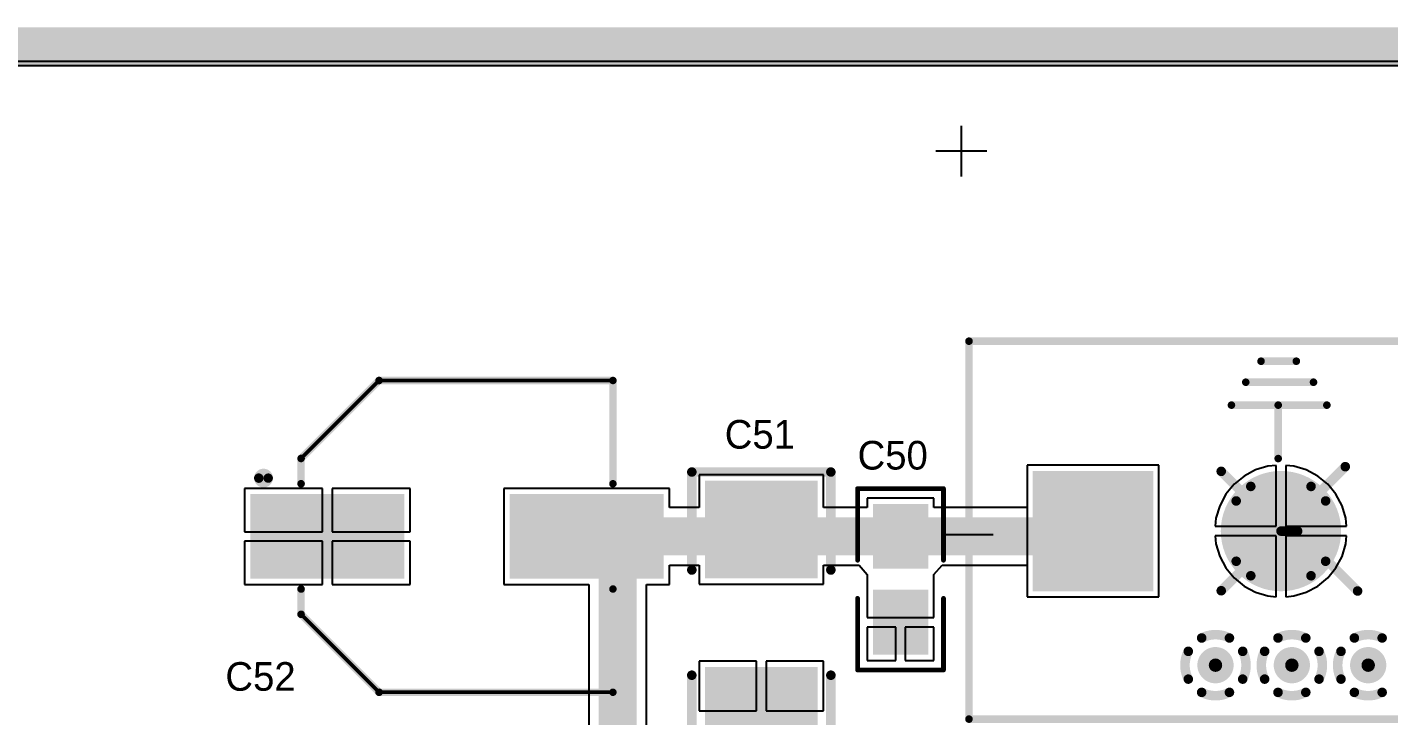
# Model space of a CAD drawing. Header units: millimetres. Extents: x 6.83 to 16.18, y 4.59 to 12.3.
# Drawn here: x 8.408 to 9.835, y 11.576 to 12.298 of the extents above; entities that cross this region are included whole.
import ezdxf

# ---------------------------------------------------------------- set-up
doc = ezdxf.new("R2010")
doc.units = ezdxf.units.MM
doc.header["$MEASUREMENT"] = 0
for name, color, linetype in [('BottomLayer', 5, 'Continuous'), ('BottomSolder', 6, 'Continuous'), ('InternalPlane1', 76, 'Continuous'), ('InternalPlane2', 16, 'Continuous'), ('KeepOutLayer', 6, 'Continuous'), ('Mechanical1', 6, 'Continuous'), ('MultiLayer', 9, 'Continuous'), ('PadHoleLayer', 156, 'Continuous'), ('TopLayer', 1, 'Continuous'), ('TopOverlay', 2, 'Continuous'), ('TopPaste', 8, 'Continuous'), ('TopSolder', 216, 'Continuous'), ('ViaHoleLayer', 16, 'Continuous')]:
    doc.layers.add(name, color=color, linetype=linetype)

# ---------------------------------------------------------------- blocks, each defined once
blk = doc.blocks.new('PWR_3T_87')
at = {"layer": 'BottomLayer', "const_width": 0.0591}
for points in [[(-0.0295, -0.1969, 1), (0.0295, -0.1969, 1)], [(-0.0295, -0.3937, 1), (0.0295, -0.3937, 1)]]:
    blk.add_lwpolyline(points, format="xyb", close=True, dxfattribs=at)
at = {"layer": 'BottomLayer'}
blk.add_solid([(-0.0591, -0.0591), (0.0591, -0.0591), (-0.0591, 0.0591), (0.0591, 0.0591)], dxfattribs=at)
at = {"layer": 'BottomSolder', "const_width": 0.0631}
for points in [[(-0.0315, -0.1969, 1), (0.0315, -0.1969, 1)], [(-0.0315, -0.3937, 1), (0.0315, -0.3937, 1)]]:
    blk.add_lwpolyline(points, format="xyb", close=True, dxfattribs=at)
at = {"layer": 'BottomSolder'}
blk.add_solid([(-0.0631, -0.0631), (0.0631, -0.0631), (-0.0631, 0.0631), (0.0631, 0.0631)], dxfattribs=at)
at = {"layer": 'InternalPlane1'}
for points, const_width in [([(-0.0257, 0, 1), (0.0257, 0, 1)], 0.0515), ([(-0.0341, -0.15, 1), (-0.0291, -0.15, 1)], 0.005), ([(0.0291, -0.15, 1), (0.0341, -0.15, 1)], 0.005), ([(-0.0493, -0.1653, 1), (-0.0443, -0.1653, 1)], 0.005), ([(0.0443, -0.1653, 1), (0.0493, -0.1653, 1)], 0.005), ([(-0.0493, -0.2284, 1), (-0.0443, -0.2284, 1)], 0.005), ([(0.0443, -0.2284, 1), (0.0493, -0.2284, 1)], 0.005), ([(-0.0341, -0.2437, 1), (-0.0291, -0.2437, 1)], 0.005), ([(0.0291, -0.2437, 1), (0.0341, -0.2437, 1)], 0.005), ([(-0.0257, -0.3937, 1), (0.0257, -0.3937, 1)], 0.0515)]:
    blk.add_lwpolyline(points, format="xyb", close=True, dxfattribs=dict(at, const_width=const_width))
at = {"layer": 'InternalPlane1', "const_width": 0.01}
for points in [[(-0.0316, -0.15, -0.305731), (0.0316, -0.15)], [(-0.0468, -0.2284, -0.305731), (-0.0468, -0.1653)], [(0.0468, -0.1653, -0.305731), (0.0468, -0.2284)], [(0.0316, -0.2437, -0.305731), (-0.0316, -0.2437)]]:
    blk.add_lwpolyline(points, format="xyb", dxfattribs=at)
at = {"layer": 'InternalPlane2'}
for points, const_width in [([(-0.0257, 0, 1), (0.0257, 0, 1)], 0.0515), ([(-0.0341, -0.15, 1), (-0.0291, -0.15, 1)], 0.005), ([(0.0291, -0.15, 1), (0.0341, -0.15, 1)], 0.005), ([(-0.0493, -0.1653, 1), (-0.0443, -0.1653, 1)], 0.005), ([(0.0443, -0.1653, 1), (0.0493, -0.1653, 1)], 0.005), ([(-0.0493, -0.2284, 1), (-0.0443, -0.2284, 1)], 0.005), ([(0.0443, -0.2284, 1), (0.0493, -0.2284, 1)], 0.005), ([(-0.0341, -0.2437, 1), (-0.0291, -0.2437, 1)], 0.005), ([(0.0291, -0.2437, 1), (0.0341, -0.2437, 1)], 0.005), ([(-0.0257, -0.3937, 1), (0.0257, -0.3937, 1)], 0.0515)]:
    blk.add_lwpolyline(points, format="xyb", close=True, dxfattribs=dict(at, const_width=const_width))
at = {"layer": 'InternalPlane2', "const_width": 0.01}
for points in [[(-0.0316, -0.15, -0.305731), (0.0316, -0.15)], [(-0.0468, -0.2284, -0.305731), (-0.0468, -0.1653)], [(0.0468, -0.1653, -0.305731), (0.0468, -0.2284)], [(0.0316, -0.2437, -0.305731), (-0.0316, -0.2437)]]:
    blk.add_lwpolyline(points, format="xyb", dxfattribs=at)
at = {"layer": 'MultiLayer', "const_width": 0.0591}
for points in [[(-0.0295, -0.1969, 1), (0.0295, -0.1969, 1)], [(-0.0295, -0.3937, 1), (0.0295, -0.3937, 1)]]:
    blk.add_lwpolyline(points, format="xyb", close=True, dxfattribs=at)
at = {"layer": 'MultiLayer'}
blk.add_solid([(-0.0591, -0.0591), (0.0591, -0.0591), (-0.0591, 0.0591), (0.0591, 0.0591)], dxfattribs=at)
at = {"layer": 'PadHoleLayer', "const_width": 0.0315}
for points in [[(-0.0157, 0, 1), (0.0157, 0, 1)], [(-0.0157, -0.1969, 1), (0.0157, -0.1969, 1)], [(-0.0157, -0.3937, 1), (0.0157, -0.3937, 1)]]:
    blk.add_lwpolyline(points, format="xyb", close=True, dxfattribs=at)
at = {"layer": 'TopLayer', "const_width": 0.0591}
for points in [[(-0.0295, -0.1969, 1), (0.0295, -0.1969, 1)], [(-0.0295, -0.3937, 1), (0.0295, -0.3937, 1)]]:
    blk.add_lwpolyline(points, format="xyb", close=True, dxfattribs=at)
at = {"layer": 'TopLayer'}
blk.add_solid([(-0.0591, -0.0591), (0.0591, -0.0591), (-0.0591, 0.0591), (0.0591, 0.0591)], dxfattribs=at)
at = {"layer": 'TopOverlay'}
for p, q in [((-0.0036, 0.158), (-0.0036, 0.1047)), ((0.398, 0.1113), (0.398, 0.1646)), ((0.3714, 0.1379), (0.4247, 0.1379))]:
    blk.add_line(p, q, dxfattribs=at)
at = {"layer": 'TopOverlay', "const_width": 0.00787}
for points in [[(-0.197, 0.13), (0.199, 0.13)], [(-0.197, 0.13), (-0.197, -0.499)], [(0.199, 0.13), (0.199, -0.499)], [(0.132, -0.145), (0.132, -0.245)], [(0.156, -0.16), (0.156, -0.231)], [(0.178, -0.176), (0.178, -0.213)], [(0.076, -0.194), (0.132, -0.194)], [(-0.197, -0.499), (0.199, -0.499)]]:
    blk.add_lwpolyline(points, dxfattribs=at)
at = {"layer": 'TopOverlay', "const_width": 0.00394}
for points in [[(-0.199, 0.13, 1), (-0.195, 0.13, 1)], [(-0.199, 0.13, 1), (-0.195, 0.13, 1)], [(0.197, 0.13, 1), (0.201, 0.13, 1)], [(0.197, 0.13, 1), (0.201, 0.13, 1)], [(0.13, -0.145, 1), (0.134, -0.145, 1)], [(0.154, -0.16, 1), (0.158, -0.16, 1)], [(0.176, -0.176, 1), (0.18, -0.176, 1)], [(0.074, -0.194, 1), (0.078, -0.194, 1)], [(0.13, -0.194, 1), (0.134, -0.194, 1)], [(0.176, -0.213, 1), (0.18, -0.213, 1)], [(0.154, -0.231, 1), (0.158, -0.231, 1)], [(0.13, -0.245, 1), (0.134, -0.245, 1)], [(-0.199, -0.499, 1), (-0.195, -0.499, 1)], [(-0.199, -0.499, 1), (-0.195, -0.499, 1)], [(0.197, -0.499, 1), (0.201, -0.499, 1)], [(0.197, -0.499, 1), (0.201, -0.499, 1)]]:
    blk.add_lwpolyline(points, format="xyb", close=True, dxfattribs=at)
at = {"layer": 'TopSolder', "const_width": 0.0631}
for points in [[(-0.0315, -0.1969, 1), (0.0315, -0.1969, 1)], [(-0.0315, -0.3937, 1), (0.0315, -0.3937, 1)]]:
    blk.add_lwpolyline(points, format="xyb", close=True, dxfattribs=at)
at = {"layer": 'TopSolder'}
blk.add_solid([(-0.0631, -0.0631), (0.0631, -0.0631), (-0.0631, 0.0631), (0.0631, 0.0631)], dxfattribs=at)
blk = doc.blocks.new('6032_POL_172')
at = {"layer": 'TopLayer'}
for points in [[(-0.0481, 0.0535), (-0.1426, 0.0535), (-0.0481, -0.0567), (-0.1426, -0.0567)], [(0.1472, 0.0535), (0.0527, 0.0535), (0.1472, -0.0567), (0.0527, -0.0567)]]:
    blk.add_solid(points, dxfattribs=at)
at = {"layer": 'TopOverlay', "const_width": 0.01}
for points in [[(-0.0528, 0.0712), (-0.1555, 0.0712)], [(-0.1555, -0.0745), (-0.1555, 0.0712)], [(0.16, 0.0712), (0.0574, 0.0712)], [(0.1783, 0.0456), (0.16, 0.0712)], [(0.16, -0.0745), (0.16, 0.0712)], [(0.1783, -0.0489), (0.1783, 0.0456)], [(0.16, -0.0745), (0.1783, -0.0489)], [(-0.0528, -0.0745), (-0.1555, -0.0745)], [(0.16, -0.0745), (0.0574, -0.0745)]]:
    blk.add_lwpolyline(points, dxfattribs=at)
at = {"layer": 'TopOverlay', "const_width": 0.005}
for points in [[(-0.158, 0.0712, 1), (-0.153, 0.0712, 1)], [(-0.158, 0.0712, 1), (-0.153, 0.0712, 1)], [(-0.0553, 0.0712, 1), (-0.0503, 0.0712, 1)], [(0.0549, 0.0712, 1), (0.0599, 0.0712, 1)], [(0.1575, 0.0712, 1), (0.1625, 0.0712, 1)], [(0.1575, 0.0712, 1), (0.1625, 0.0712, 1)], [(0.1575, 0.0712, 1), (0.1625, 0.0712, 1)], [(0.1758, 0.0456, 1), (0.1808, 0.0456, 1)], [(0.1758, 0.0456, 1), (0.1808, 0.0456, 1)], [(0.1758, -0.0489, 1), (0.1808, -0.0489, 1)], [(0.1758, -0.0489, 1), (0.1808, -0.0489, 1)], [(-0.158, -0.0745, 1), (-0.153, -0.0745, 1)], [(-0.158, -0.0745, 1), (-0.153, -0.0745, 1)], [(-0.0553, -0.0745, 1), (-0.0503, -0.0745, 1)], [(0.0549, -0.0745, 1), (0.0599, -0.0745, 1)], [(0.1575, -0.0745, 1), (0.1625, -0.0745, 1)], [(0.1575, -0.0745, 1), (0.1625, -0.0745, 1)], [(0.1575, -0.0745, 1), (0.1625, -0.0745, 1)]]:
    blk.add_lwpolyline(points, format="xyb", close=True, dxfattribs=at)
at = {"layer": 'TopPaste'}
for points in [[(-0.0481, 0.0535), (-0.1426, 0.0535), (-0.0481, -0.0567), (-0.1426, -0.0567)], [(0.1472, 0.0535), (0.0527, 0.0535), (0.1472, -0.0567), (0.0527, -0.0567)]]:
    blk.add_solid(points, dxfattribs=at)
at = {"layer": 'TopSolder'}
for points in [[(-0.0441, 0.0575), (-0.1466, 0.0575), (-0.0441, -0.0607), (-0.1466, -0.0607)], [(0.1512, 0.0575), (0.0487, 0.0575), (0.1512, -0.0607), (0.0487, -0.0607)]]:
    blk.add_solid(points, dxfattribs=at)
blk = doc.blocks.new('0805_173')
at = {"layer": 'TopLayer'}
for points in [[(0.03, 0.025), (-0.03, 0.025), (0.03, -0.025), (-0.03, -0.025)], [(0.12, 0.025), (0.06, 0.025), (0.12, -0.025), (0.06, -0.025)]]:
    blk.add_solid(points, dxfattribs=at)
at = {"layer": 'TopOverlay', "const_width": 0.005}
for points in [[(-0.05, 0.045), (0.025, 0.045)], [(-0.05, 0.045), (-0.05, -0.045)], [(0.065, 0.045), (0.14, 0.045)], [(0.14, 0.045), (0.14, -0.045)], [(-0.05, -0.045), (0.025, -0.045)], [(0.065, -0.045), (0.14, -0.045)]]:
    blk.add_lwpolyline(points, dxfattribs=at)
at = {"layer": 'TopOverlay', "const_width": 0.0025}
for points in [[(-0.05125, 0.045, 1), (-0.04875, 0.045, 1)], [(-0.05125, 0.045, 1), (-0.04875, 0.045, 1)], [(0.02375, 0.045, 1), (0.02625, 0.045, 1)], [(0.06375, 0.045, 1), (0.06625, 0.045, 1)], [(0.13875, 0.045, 1), (0.14125, 0.045, 1)], [(0.13875, 0.045, 1), (0.14125, 0.045, 1)], [(-0.05125, -0.045, 1), (-0.04875, -0.045, 1)], [(-0.05125, -0.045, 1), (-0.04875, -0.045, 1)], [(0.02375, -0.045, 1), (0.02625, -0.045, 1)], [(0.06375, -0.045, 1), (0.06625, -0.045, 1)], [(0.13875, -0.045, 1), (0.14125, -0.045, 1)], [(0.13875, -0.045, 1), (0.14125, -0.045, 1)]]:
    blk.add_lwpolyline(points, format="xyb", close=True, dxfattribs=at)
at = {"layer": 'TopPaste'}
for points in [[(0.03, 0.025), (-0.03, 0.025), (0.03, -0.025), (-0.03, -0.025)], [(0.12, 0.025), (0.06, 0.025), (0.12, -0.025), (0.06, -0.025)]]:
    blk.add_solid(points, dxfattribs=at)
at = {"layer": 'TopSolder'}
for points in [[(0.034, 0.029), (-0.034, 0.029), (0.034, -0.029), (-0.034, -0.029)], [(0.124, 0.029), (0.056, 0.029), (0.124, -0.029), (0.056, -0.029)]]:
    blk.add_solid(points, dxfattribs=at)
blk = doc.blocks.new('________8_10_2_202')
at = {"layer": 'Mechanical1', "const_width": 0.00394}
for points in [[(-0.1631, 0.0816), (-0.0814, 0.1633)], [(-0.0814, 0.1633), (0.1637, 0.1633)], [(-0.1631, -0.0817), (-0.0814, -0.1634)], [(-0.0814, -0.1634), (0.1637, -0.1634)]]:
    blk.add_lwpolyline(points, dxfattribs=at)
at = {"layer": 'Mechanical1', "const_width": 0.00197}
for points in [[(-0.0824, 0.1633, 1), (-0.0804, 0.1633, 1)], [(-0.0824, 0.1633, 1), (-0.0804, 0.1633, 1)], [(0.1627, 0.1633, 1), (0.1647, 0.1633, 1)], [(-0.1641, 0.0816, 1), (-0.1621, 0.0816, 1)], [(-0.1641, -0.0817, 1), (-0.1621, -0.0817, 1)], [(-0.0824, -0.1634, 1), (-0.0804, -0.1634, 1)], [(-0.0824, -0.1634, 1), (-0.0804, -0.1634, 1)], [(0.1627, -0.1634, 1), (0.1647, -0.1634, 1)]]:
    blk.add_lwpolyline(points, format="xyb", close=True, dxfattribs=at)
at = {"layer": 'TopLayer'}
for points in [[(-0.2123, -0.0404), (-0.0588, -0.0404), (-0.2123, 0.0403), (-0.0588, 0.0403)], [(0.0593, -0.0404), (0.2129, -0.0404), (0.0593, 0.0403), (0.2129, 0.0403)]]:
    blk.add_solid(points, dxfattribs=at)
at = {"layer": 'TopOverlay', "const_width": 0.00787}
for points in [[(-0.1631, 0.0816), (-0.0814, 0.1633)], [(-0.0814, 0.1633), (0.1637, 0.1633)], [(0.1637, 0.0551), (0.1637, 0.1633)], [(-0.1631, 0.0551), (-0.1631, 0.0816)], [(-0.1631, -0.0817), (-0.1631, -0.0552)], [(0.1637, -0.1634), (0.1637, -0.0552)], [(-0.1631, -0.0817), (-0.0814, -0.1634)], [(-0.0814, -0.1634), (0.1637, -0.1634)]]:
    blk.add_lwpolyline(points, dxfattribs=at)
at = {"layer": 'TopOverlay'}
for points, const_width in [([(-0.0834, 0.1633, 1), (-0.0794, 0.1633, 1)], 0.00394), ([(-0.0834, 0.1633, 1), (-0.0794, 0.1633, 1)], 0.00394), ([(0.1617, 0.1633, 1), (0.1656, 0.1633, 1)], 0.00394), ([(0.1617, 0.1633, 1), (0.1656, 0.1633, 1)], 0.00394), ([(-0.1651, 0.0816, 1), (-0.1611, 0.0816, 1)], 0.00394), ([(-0.1651, 0.0816, 1), (-0.1611, 0.0816, 1)], 0.00394), ([(-0.1975, 0.061, 1), (-0.2074, 0.061, 1)], 0.00984), ([(-0.2099, 0.061, 1), (-0.2049, 0.061, 1)], 0.00492), ([(-0.2, 0.061, 1), (-0.1951, 0.061, 1)], 0.00492), ([(-0.1651, 0.0551, 1), (-0.1611, 0.0551, 1)], 0.00394), ([(0.1617, 0.0551, 1), (0.1656, 0.0551, 1)], 0.00394), ([(-0.1651, -0.0552, 1), (-0.1611, -0.0552, 1)], 0.00394), ([(0.1617, -0.0552, 1), (0.1656, -0.0552, 1)], 0.00394), ([(-0.1651, -0.0817, 1), (-0.1611, -0.0817, 1)], 0.00394), ([(-0.1651, -0.0817, 1), (-0.1611, -0.0817, 1)], 0.00394), ([(-0.0834, -0.1634, 1), (-0.0794, -0.1634, 1)], 0.00394), ([(-0.0834, -0.1634, 1), (-0.0794, -0.1634, 1)], 0.00394), ([(0.1617, -0.1634, 1), (0.1656, -0.1634, 1)], 0.00394), ([(0.1617, -0.1634, 1), (0.1656, -0.1634, 1)], 0.00394)]:
    blk.add_lwpolyline(points, format="xyb", close=True, dxfattribs=dict(at, const_width=const_width))
at = {"layer": 'TopPaste'}
for points in [[(-0.2123, -0.0404), (-0.0588, -0.0404), (-0.2123, 0.0403), (-0.0588, 0.0403)], [(0.0593, -0.0404), (0.2129, -0.0404), (0.0593, 0.0403), (0.2129, 0.0403)]]:
    blk.add_solid(points, dxfattribs=at)
at = {"layer": 'TopSolder'}
for points in [[(-0.2163, -0.0444), (-0.0548, -0.0444), (-0.2163, 0.0443), (-0.0548, 0.0443)], [(0.0553, -0.0444), (0.2169, -0.0444), (0.0553, 0.0443), (0.2169, 0.0443)]]:
    blk.add_solid(points, dxfattribs=at)

msp = doc.modelspace()

# ---------------------------------------------------------------- linework, layer by layer
at = {"layer": 'BottomLayer'}
for p, q in [((7.1247, 12.2624), (15.6656, 12.2624)), ((9.5943, 11.8391), (9.4561, 11.8391)), ((9.4561, 11.8391), (9.4561, 11.701)), ((9.5943, 11.701), (9.5943, 11.8391)), ((9.6835, 11.8277), (9.673, 11.8191)), ((9.6955, 11.8341), (9.6835, 11.8277)), ((9.7085, 11.8381), (9.6955, 11.8341)), ((9.7171, 11.8389), (9.7085, 11.8381)), ((9.7171, 11.775), (9.7171, 11.8389)), ((9.7356, 11.8381), (9.7271, 11.8389)), ((9.7271, 11.8389), (9.7271, 11.775)), ((9.7486, 11.8341), (9.7356, 11.8381)), ((9.7606, 11.8277), (9.7486, 11.8341)), ((9.7711, 11.8191), (9.7606, 11.8277)), ((9.673, 11.8191), (9.6644, 11.8086)), ((9.7797, 11.8086), (9.7711, 11.8191)), ((9.6644, 11.8086), (9.6579, 11.7966)), ((9.7862, 11.7966), (9.7797, 11.8086)), ((9.654, 11.7836), (9.6532, 11.775)), ((9.6579, 11.7966), (9.654, 11.7836)), ((9.7901, 11.7836), (9.7862, 11.7966)), ((9.7909, 11.775), (9.7901, 11.7836)), ((9.6532, 11.775), (9.7171, 11.775)), ((9.7271, 11.775), (9.7909, 11.775)), ((9.7171, 11.765), (9.6532, 11.765)), ((9.6532, 11.765), (9.654, 11.7565)), ((9.654, 11.7565), (9.6579, 11.7435)), ((9.7171, 11.7011), (9.7171, 11.765)), ((9.7909, 11.765), (9.7271, 11.765)), ((9.7271, 11.765), (9.7271, 11.7011)), ((9.7862, 11.7435), (9.7901, 11.7565)), ((9.7901, 11.7565), (9.7909, 11.765)), ((9.6579, 11.7435), (9.6644, 11.7315)), ((9.7797, 11.7315), (9.7862, 11.7435)), ((9.6644, 11.7315), (9.673, 11.721)), ((9.7711, 11.721), (9.7797, 11.7315)), ((9.673, 11.721), (9.6835, 11.7123)), ((9.6835, 11.7123), (9.6955, 11.7059)), ((9.7486, 11.7059), (9.7606, 11.7123)), ((9.7606, 11.7123), (9.7711, 11.721)), ((9.4561, 11.701), (9.5943, 11.701)), ((9.6955, 11.7059), (9.7085, 11.702)), ((9.7085, 11.702), (9.7171, 11.7011)), ((9.7271, 11.7011), (9.7356, 11.702)), ((9.7356, 11.702), (9.7486, 11.7059))]:
    msp.add_line(p, q, dxfattribs=at)
at = {"layer": 'BottomLayer', "const_width": 0.01}
for points in [[(9.6595, 11.8326), (9.7221, 11.77)], [(9.7221, 11.77), (9.7396, 11.77)], [(9.7396, 11.77), (9.8024, 11.7072)]]:
    msp.add_lwpolyline(points, dxfattribs=at)
at = {"layer": 'BottomLayer'}
for points, const_width in [([(9.657, 11.8326, 1), (9.662, 11.8326, 1)], 0.005), ([(9.7196, 11.77, 1), (9.7246, 11.77, 1)], 0.005), ([(9.7196, 11.77, 1), (9.7246, 11.77, 1)], 0.005), ([(9.7371, 11.77, 1), (9.7421, 11.77, 1)], 0.005), ([(9.7371, 11.77, 1), (9.7421, 11.77, 1)], 0.005), ([(9.7999, 11.7072, 1), (9.8049, 11.7072, 1)], 0.005), ([(9.646, 11.6295, 1), (9.661, 11.6295, 1)], 0.015), ([(9.726, 11.6295, 1), (9.741, 11.6295, 1)], 0.015), ([(9.806, 11.6295, 1), (9.821, 11.6295, 1)], 0.015)]:
    msp.add_lwpolyline(points, format="xyb", close=True, dxfattribs=dict(at, const_width=const_width))
at = {"layer": 'BottomSolder', "const_width": 0.019}
for points in [[(9.644, 11.6295, 1), (9.663, 11.6295, 1)], [(9.724, 11.6295, 1), (9.743, 11.6295, 1)], [(9.804, 11.6295, 1), (9.823, 11.6295, 1)]]:
    msp.add_lwpolyline(points, format="xyb", close=True, dxfattribs=at)
at = {"layer": 'InternalPlane1'}
msp.add_line((7.1287, 12.2579), (15.6633, 12.2579), dxfattribs=at)
at = {"layer": 'InternalPlane1', "const_width": 0.04}
msp.add_lwpolyline([(7.1086, 12.278), (15.6716, 12.278)], dxfattribs=at)
at = {"layer": 'InternalPlane1', "const_width": 0.01}
for points in [[(9.639, 11.658, -0.240079), (9.6681, 11.658)], [(9.719, 11.658, -0.240079), (9.7481, 11.658)], [(9.799, 11.658, -0.240079), (9.8281, 11.658)], [(9.625, 11.6149, -0.240079), (9.625, 11.644)], [(9.682, 11.644, -0.240079), (9.682, 11.6149)], [(9.705, 11.6149, -0.240079), (9.705, 11.644)], [(9.762, 11.644, -0.240079), (9.762, 11.6149)], [(9.785, 11.6149, -0.240079), (9.785, 11.644)], [(9.6681, 11.601, -0.240079), (9.639, 11.601)], [(9.7481, 11.601, -0.240079), (9.719, 11.601)], [(9.8281, 11.601, -0.240079), (9.799, 11.601)]]:
    msp.add_lwpolyline(points, format="xyb", dxfattribs=at)
at = {"layer": 'InternalPlane1', "const_width": 0.005}
for points in [[(9.6365, 11.658, 1), (9.6415, 11.658, 1)], [(9.6656, 11.658, 1), (9.6706, 11.658, 1)], [(9.7165, 11.658, 1), (9.7215, 11.658, 1)], [(9.7456, 11.658, 1), (9.7506, 11.658, 1)], [(9.7965, 11.658, 1), (9.8015, 11.658, 1)], [(9.8256, 11.658, 1), (9.8306, 11.658, 1)], [(9.6225, 11.644, 1), (9.6275, 11.644, 1)], [(9.6795, 11.644, 1), (9.6845, 11.644, 1)], [(9.7025, 11.644, 1), (9.7075, 11.644, 1)], [(9.7595, 11.644, 1), (9.7645, 11.644, 1)], [(9.7825, 11.644, 1), (9.7875, 11.644, 1)], [(9.6225, 11.6149, 1), (9.6275, 11.6149, 1)], [(9.6795, 11.6149, 1), (9.6845, 11.6149, 1)], [(9.7025, 11.6149, 1), (9.7075, 11.6149, 1)], [(9.7595, 11.6149, 1), (9.7645, 11.6149, 1)], [(9.7825, 11.6149, 1), (9.7875, 11.6149, 1)], [(9.6365, 11.601, 1), (9.6415, 11.601, 1)], [(9.6656, 11.601, 1), (9.6706, 11.601, 1)], [(9.7165, 11.601, 1), (9.7215, 11.601, 1)], [(9.7456, 11.601, 1), (9.7506, 11.601, 1)], [(9.7965, 11.601, 1), (9.8015, 11.601, 1)], [(9.8256, 11.601, 1), (9.8306, 11.601, 1)]]:
    msp.add_lwpolyline(points, format="xyb", close=True, dxfattribs=at)
at = {"layer": 'InternalPlane2'}
msp.add_line((7.1287, 12.2579), (15.6633, 12.2579), dxfattribs=at)
at = {"layer": 'InternalPlane2', "const_width": 0.04}
msp.add_lwpolyline([(7.1086, 12.278), (15.6716, 12.278)], dxfattribs=at)
at = {"layer": 'InternalPlane2', "const_width": 0.01}
for points in [[(9.639, 11.658, -0.240079), (9.6681, 11.658)], [(9.719, 11.658, -0.240079), (9.7481, 11.658)], [(9.799, 11.658, -0.240079), (9.8281, 11.658)], [(9.625, 11.6149, -0.240079), (9.625, 11.644)], [(9.682, 11.644, -0.240079), (9.682, 11.6149)], [(9.705, 11.6149, -0.240079), (9.705, 11.644)], [(9.762, 11.644, -0.240079), (9.762, 11.6149)], [(9.785, 11.6149, -0.240079), (9.785, 11.644)], [(9.6681, 11.601, -0.240079), (9.639, 11.601)], [(9.7481, 11.601, -0.240079), (9.719, 11.601)], [(9.8281, 11.601, -0.240079), (9.799, 11.601)]]:
    msp.add_lwpolyline(points, format="xyb", dxfattribs=at)
at = {"layer": 'InternalPlane2', "const_width": 0.005}
for points in [[(9.6365, 11.658, 1), (9.6415, 11.658, 1)], [(9.6656, 11.658, 1), (9.6706, 11.658, 1)], [(9.7165, 11.658, 1), (9.7215, 11.658, 1)], [(9.7456, 11.658, 1), (9.7506, 11.658, 1)], [(9.7965, 11.658, 1), (9.8015, 11.658, 1)], [(9.8256, 11.658, 1), (9.8306, 11.658, 1)], [(9.6225, 11.644, 1), (9.6275, 11.644, 1)], [(9.6795, 11.644, 1), (9.6845, 11.644, 1)], [(9.7025, 11.644, 1), (9.7075, 11.644, 1)], [(9.7595, 11.644, 1), (9.7645, 11.644, 1)], [(9.7825, 11.644, 1), (9.7875, 11.644, 1)], [(9.6225, 11.6149, 1), (9.6275, 11.6149, 1)], [(9.6795, 11.6149, 1), (9.6845, 11.6149, 1)], [(9.7025, 11.6149, 1), (9.7075, 11.6149, 1)], [(9.7595, 11.6149, 1), (9.7645, 11.6149, 1)], [(9.7825, 11.6149, 1), (9.7875, 11.6149, 1)], [(9.6365, 11.601, 1), (9.6415, 11.601, 1)], [(9.6656, 11.601, 1), (9.6706, 11.601, 1)], [(9.7165, 11.601, 1), (9.7215, 11.601, 1)], [(9.7456, 11.601, 1), (9.7506, 11.601, 1)], [(9.7965, 11.601, 1), (9.8015, 11.601, 1)], [(9.8256, 11.601, 1), (9.8306, 11.601, 1)]]:
    msp.add_lwpolyline(points, format="xyb", close=True, dxfattribs=at)
at = {"layer": 'KeepOutLayer', "const_width": 0.01}
for points in [[(7.1086, 12.278), (15.6716, 12.278)], [(7.1094, 12.2777), (15.6723, 12.2777)]]:
    msp.add_lwpolyline(points, dxfattribs=at)
at = {"layer": 'Mechanical1', "const_width": 0.01}
msp.add_lwpolyline([(7.1094, 12.2777), (15.6723, 12.2777)], dxfattribs=at)
at = {"layer": 'MultiLayer', "const_width": 0.015}
for points in [[(9.646, 11.6295, 1), (9.661, 11.6295, 1)], [(9.726, 11.6295, 1), (9.741, 11.6295, 1)], [(9.806, 11.6295, 1), (9.821, 11.6295, 1)]]:
    msp.add_lwpolyline(points, format="xyb", close=True, dxfattribs=at)
at = {"layer": 'TopLayer'}
for p, q in [((7.3981, 12.2624), (15.4811, 12.2624)), ((9.2428, 11.829), (9.1126, 11.829)), ((9.1126, 11.829), (9.1126, 11.7947)), ((9.2428, 11.7947), (9.2428, 11.829)), ((9.5943, 11.8391), (9.4561, 11.8391)), ((9.4561, 11.8391), (9.4561, 11.7947)), ((9.5943, 11.701), (9.5943, 11.8391)), ((9.6835, 11.8277), (9.673, 11.8191)), ((9.6955, 11.8341), (9.6835, 11.8277)), ((9.7085, 11.8381), (9.6955, 11.8341)), ((9.7171, 11.8389), (9.7085, 11.8381)), ((9.7171, 11.775), (9.7171, 11.8389)), ((9.7356, 11.8381), (9.7271, 11.8389)), ((9.7271, 11.8389), (9.7271, 11.775)), ((9.7486, 11.8341), (9.7356, 11.8381)), ((9.7606, 11.8277), (9.7486, 11.8341)), ((9.7711, 11.8191), (9.7606, 11.8277)), ((8.718, 11.8148), (8.6362, 11.8148)), ((8.6362, 11.8148), (8.6362, 11.7694)), ((8.718, 11.7694), (8.718, 11.8148)), ((8.8098, 11.8148), (8.728, 11.8148)), ((8.728, 11.8148), (8.728, 11.7694)), ((8.8098, 11.7694), (8.8098, 11.8148)), ((9.0814, 11.8148), (8.9079, 11.8148)), ((8.9079, 11.8148), (8.9079, 11.7141)), ((9.0814, 11.7947), (9.0814, 11.8148)), ((9.673, 11.8191), (9.6644, 11.8086)), ((9.7797, 11.8086), (9.7711, 11.8191)), ((9.3585, 11.8045), (9.2885, 11.8045)), ((9.2885, 11.8045), (9.2885, 11.7947)), ((9.3585, 11.7947), (9.3585, 11.8045)), ((9.6644, 11.8086), (9.6579, 11.7966)), ((9.7862, 11.7966), (9.7797, 11.8086)), ((9.1126, 11.7947), (9.0814, 11.7947)), ((9.2885, 11.7947), (9.2428, 11.7947)), ((9.4561, 11.7947), (9.3585, 11.7947)), ((9.654, 11.7836), (9.6532, 11.775)), ((9.6579, 11.7966), (9.654, 11.7836)), ((9.7901, 11.7836), (9.7862, 11.7966)), ((9.7909, 11.775), (9.7901, 11.7836)), ((8.6362, 11.7694), (8.718, 11.7694)), ((8.728, 11.7694), (8.8098, 11.7694)), ((9.6532, 11.775), (9.7171, 11.775)), ((9.7271, 11.775), (9.7909, 11.775)), ((8.718, 11.7594), (8.6362, 11.7594)), ((8.6362, 11.7594), (8.6362, 11.7141)), ((8.718, 11.7141), (8.718, 11.7594)), ((8.8098, 11.7594), (8.728, 11.7594)), ((8.728, 11.7594), (8.728, 11.7141)), ((8.8098, 11.7141), (8.8098, 11.7594)), ((9.7171, 11.765), (9.6532, 11.765)), ((9.6532, 11.765), (9.654, 11.7565)), ((9.654, 11.7565), (9.6579, 11.7435)), ((9.7171, 11.7011), (9.7171, 11.765)), ((9.7909, 11.765), (9.7271, 11.765)), ((9.7271, 11.765), (9.7271, 11.7011)), ((9.7862, 11.7435), (9.7901, 11.7565)), ((9.7901, 11.7565), (9.7909, 11.765)), ((9.6579, 11.7435), (9.6644, 11.7315)), ((9.7797, 11.7315), (9.7862, 11.7435)), ((9.0814, 11.7141), (9.0814, 11.7342)), ((9.0814, 11.7342), (9.1126, 11.7342)), ((9.1126, 11.7342), (9.1126, 11.7145)), ((9.2428, 11.7145), (9.2428, 11.7342)), ((9.2428, 11.7342), (9.28, 11.7342)), ((9.28, 11.7342), (9.2885, 11.7245)), ((9.3585, 11.7245), (9.3671, 11.7342)), ((9.3671, 11.7342), (9.4561, 11.7342)), ((9.4561, 11.7342), (9.4561, 11.701)), ((9.6644, 11.7315), (9.673, 11.721)), ((9.7711, 11.721), (9.7797, 11.7315)), ((8.6362, 11.7141), (8.718, 11.7141)), ((8.728, 11.7141), (8.8098, 11.7141)), ((8.9079, 11.7141), (8.9969, 11.7141)), ((8.9969, 11.7141), (8.9969, 11.5069)), ((9.0574, 11.5069), (9.0574, 11.7141)), ((9.0574, 11.7141), (9.0814, 11.7141)), ((9.1126, 11.7145), (9.2428, 11.7145)), ((9.2885, 11.7245), (9.2885, 11.7145)), ((9.2885, 11.7145), (9.2885, 11.7127)), ((9.2885, 11.7127), (9.2885, 11.6795)), ((9.3585, 11.7145), (9.3585, 11.7245)), ((9.3585, 11.7127), (9.3585, 11.7145)), ((9.3585, 11.6795), (9.3585, 11.7127)), ((9.673, 11.721), (9.6835, 11.7123)), ((9.6835, 11.7123), (9.6955, 11.7059)), ((9.7486, 11.7059), (9.7606, 11.7123)), ((9.7606, 11.7123), (9.7711, 11.721)), ((9.4561, 11.701), (9.5943, 11.701)), ((9.6955, 11.7059), (9.7085, 11.702)), ((9.7085, 11.702), (9.7171, 11.7011)), ((9.7271, 11.7011), (9.7356, 11.702)), ((9.7356, 11.702), (9.7486, 11.7059)), ((9.2885, 11.6795), (9.3235, 11.6795)), ((9.3185, 11.6695), (9.2885, 11.6695)), ((9.2885, 11.6695), (9.2885, 11.6345)), ((9.3185, 11.6345), (9.3185, 11.6695)), ((9.3235, 11.6795), (9.3585, 11.6795)), ((9.3585, 11.6695), (9.3285, 11.6695)), ((9.3285, 11.6695), (9.3285, 11.6345)), ((9.3585, 11.6345), (9.3585, 11.6695)), ((9.1727, 11.6337), (9.1126, 11.6337)), ((9.1126, 11.6337), (9.1126, 11.5815)), ((9.1727, 11.5815), (9.1727, 11.6337)), ((9.2428, 11.6337), (9.1827, 11.6337)), ((9.1827, 11.6337), (9.1827, 11.5815)), ((9.2428, 11.5815), (9.2428, 11.6337)), ((9.2885, 11.6345), (9.3185, 11.6345)), ((9.3285, 11.6345), (9.3585, 11.6345)), ((9.1126, 11.5815), (9.1727, 11.5815)), ((9.1827, 11.5815), (9.2428, 11.5815))]:
    msp.add_line(p, q, dxfattribs=at)
for points, const_width in [([(9.7221, 11.77), (9.7895, 11.8375)], 0.01), ([(9.0271, 11.7619), (9.0296, 11.7644)], 0.04), ([(9.0347, 11.7645), (9.3235, 11.7645)], 0.04), ([(9.3235, 11.7645), (9.4885, 11.7645)], 0.04), ([(9.0271, 11.0136), (9.0271, 11.7619)], 0.04), ([(9.6595, 11.7075), (9.7221, 11.77)], 0.01)]:
    msp.add_lwpolyline(points, dxfattribs=dict(at, const_width=const_width))
for points, const_width in [([(9.787, 11.8375, 1), (9.792, 11.8375, 1)], 0.005), ([(9.0196, 11.7644, 1), (9.0396, 11.7644, 1)], 0.02), ([(9.0247, 11.7645, 1), (9.0447, 11.7645, 1)], 0.02), ([(9.3135, 11.7645, 1), (9.3335, 11.7645, 1)], 0.02), ([(9.3135, 11.7645, 1), (9.3335, 11.7645, 1)], 0.02), ([(9.4785, 11.7645, 1), (9.4985, 11.7645, 1)], 0.02), ([(9.0171, 11.7619, 1), (9.0371, 11.7619, 1)], 0.02), ([(9.0171, 11.7619, 1), (9.0371, 11.7619, 1)], 0.02), ([(9.7196, 11.77, 1), (9.7246, 11.77, 1)], 0.005), ([(9.7196, 11.77, 1), (9.7246, 11.77, 1)], 0.005), ([(9.657, 11.7075, 1), (9.662, 11.7075, 1)], 0.005), ([(9.646, 11.6295, 1), (9.661, 11.6295, 1)], 0.015), ([(9.726, 11.6295, 1), (9.741, 11.6295, 1)], 0.015), ([(9.806, 11.6295, 1), (9.821, 11.6295, 1)], 0.015)]:
    msp.add_lwpolyline(points, format="xyb", close=True, dxfattribs=dict(at, const_width=const_width))
at = {"layer": 'TopSolder', "const_width": 0.019}
for points in [[(9.644, 11.6295, 1), (9.663, 11.6295, 1)], [(9.724, 11.6295, 1), (9.743, 11.6295, 1)], [(9.804, 11.6295, 1), (9.823, 11.6295, 1)]]:
    msp.add_lwpolyline(points, format="xyb", close=True, dxfattribs=at)
at = {"layer": 'ViaHoleLayer', "const_width": 0.007}
for points in [[(9.65, 11.6295, 1), (9.657, 11.6295, 1)], [(9.73, 11.6295, 1), (9.737, 11.6295, 1)], [(9.81, 11.6295, 1), (9.817, 11.6295, 1)]]:
    msp.add_lwpolyline(points, format="xyb", close=True, dxfattribs=at)

# ---------------------------------------------------------------- block references
for name, p, rotation in [('PWR_3T_87', (9.5252, 11.77), 90), ('6032_POL_172', (9.1793, 11.6764), 270), ('0805_173', (9.3235, 11.6745), 90)]:
    msp.add_blockref(name, p, dxfattribs=dict(rotation=rotation))
msp.add_blockref('________8_10_2_202', (8.8585, 11.7645))

# ---------------------------------------------------------------- texts
at = {"layer": 'TopOverlay'}
for s, p in [('C51', (9.1393, 11.8564)), ('C50', (9.2785, 11.8345)), ('C52', (8.6161, 11.6027))]:
    msp.add_text(s, height=0.03, dxfattribs=at).set_placement(p)

doc.saveas('drawing.dxf')
